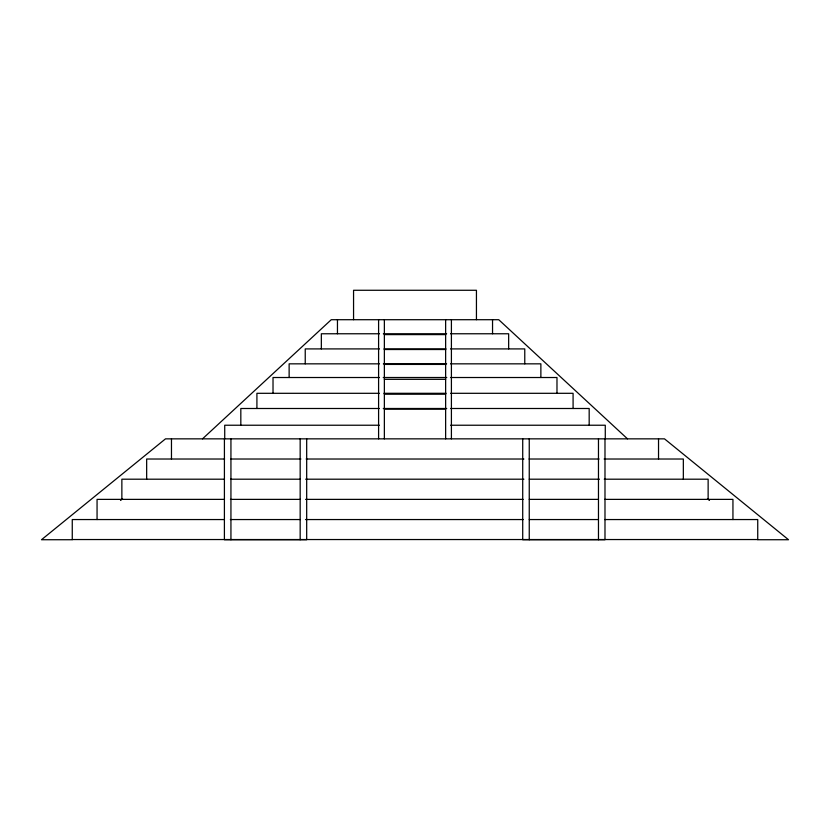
<?xml version="1.0" encoding="UTF-8"?>
<svg xmlns="http://www.w3.org/2000/svg" width="830" height="830" viewBox="0 0 830 830"><rect width="100%" height="100%" fill="white"/><g stroke="black" fill="none" stroke-linecap="round" stroke-linejoin="round"><path stroke-width="1.25" d="M202.499 438.852L331.263 319.706L498.737 319.706L627.501 438.852M120.537 500.449L122.55 498.82M379.476 333.764L321.345 333.764L321.345 348.911M383.356 333.764L446.644 333.764M450.524 333.764L508.655 333.764L508.655 348.911M384.363 334.604L445.637 334.604M379.476 348.911L305.233 348.911L305.233 363.841M384.01 348.911L445.99 348.911M450.524 348.911L524.768 348.911L524.768 363.841M384.363 349.513L445.637 349.513M379.497 363.841L289.131 363.841L289.131 377.515M383.367 363.841L446.633 363.841M450.503 363.841L540.87 363.841L540.87 377.515M384.363 364.422L445.637 364.422M379.497 377.515L273.018 377.515L273.018 393.306M383.232 377.515L446.768 377.515M450.503 377.515L556.982 377.515L556.982 393.306M384.363 379.32L445.637 379.32M379.341 393.306L256.916 393.306L256.916 408.495M383.906 393.306L446.094 393.306M450.659 393.306L573.084 393.306L573.084 408.495M384.363 394.219L445.637 394.219M379.383 408.495L240.825 408.495L240.825 425.23M383.273 408.495L446.727 408.495M450.617 408.495L589.176 408.495L589.176 425.23M384.363 409.117L445.637 409.117M379.383 425.23L224.723 425.23L224.723 438.852M450.617 425.23L605.278 425.23L605.278 438.852M224.577 459.021L146.661 459.021L146.661 479.201M230.927 459.021L300.927 459.021M306.114 459.021L523.886 459.021M529.073 459.021L599.073 459.021M604.126 459.021L683.339 459.021L683.339 479.201M224.442 479.201L121.865 479.201L121.865 499.38M230.574 479.201L300.46 479.201M305.637 479.201L523.886 479.201M529.25 479.201L599.426 479.201M604.261 479.201L708.135 479.201L708.135 499.38M224.1 499.38L97.058 499.38L97.058 519.549M230.45 499.38L300.387 499.38M305.565 499.38L523.139 499.38M529.25 499.38L598.472 499.38M604.603 499.38L732.942 499.38L732.942 519.549M223.976 519.549L72.262 519.549L72.262 539.542L757.738 539.542L757.738 519.549L604.728 519.549M230.346 519.549L300.325 519.549M305.502 519.549L523.201 519.549M529.25 519.549L598.472 519.549M72.262 539.728L41.5 539.728L165.502 438.852L664.498 438.852L788.5 539.728L757.738 539.728M707.451 498.82L709.463 500.449M658.532 438.852L658.532 459.021M604.987 438.852L604.987 539.728L522.713 539.728L522.724 438.852M598.472 438.852L598.472 539.728M529.25 438.852L529.25 539.728M492.543 319.706L492.543 333.764M476.441 319.706L476.441 290.272L353.559 290.272L353.559 319.706M451.406 319.706L451.406 438.852M445.637 319.706L445.637 438.852M384.363 319.706L384.363 438.852M378.594 319.706L378.594 438.852M337.457 319.706L337.457 333.764M306.685 438.852L306.685 539.728L224.401 539.728L224.422 438.852M300.17 438.852L300.17 539.728M230.937 438.852L230.937 539.728M171.468 438.852L171.468 459.021"/></g></svg>
